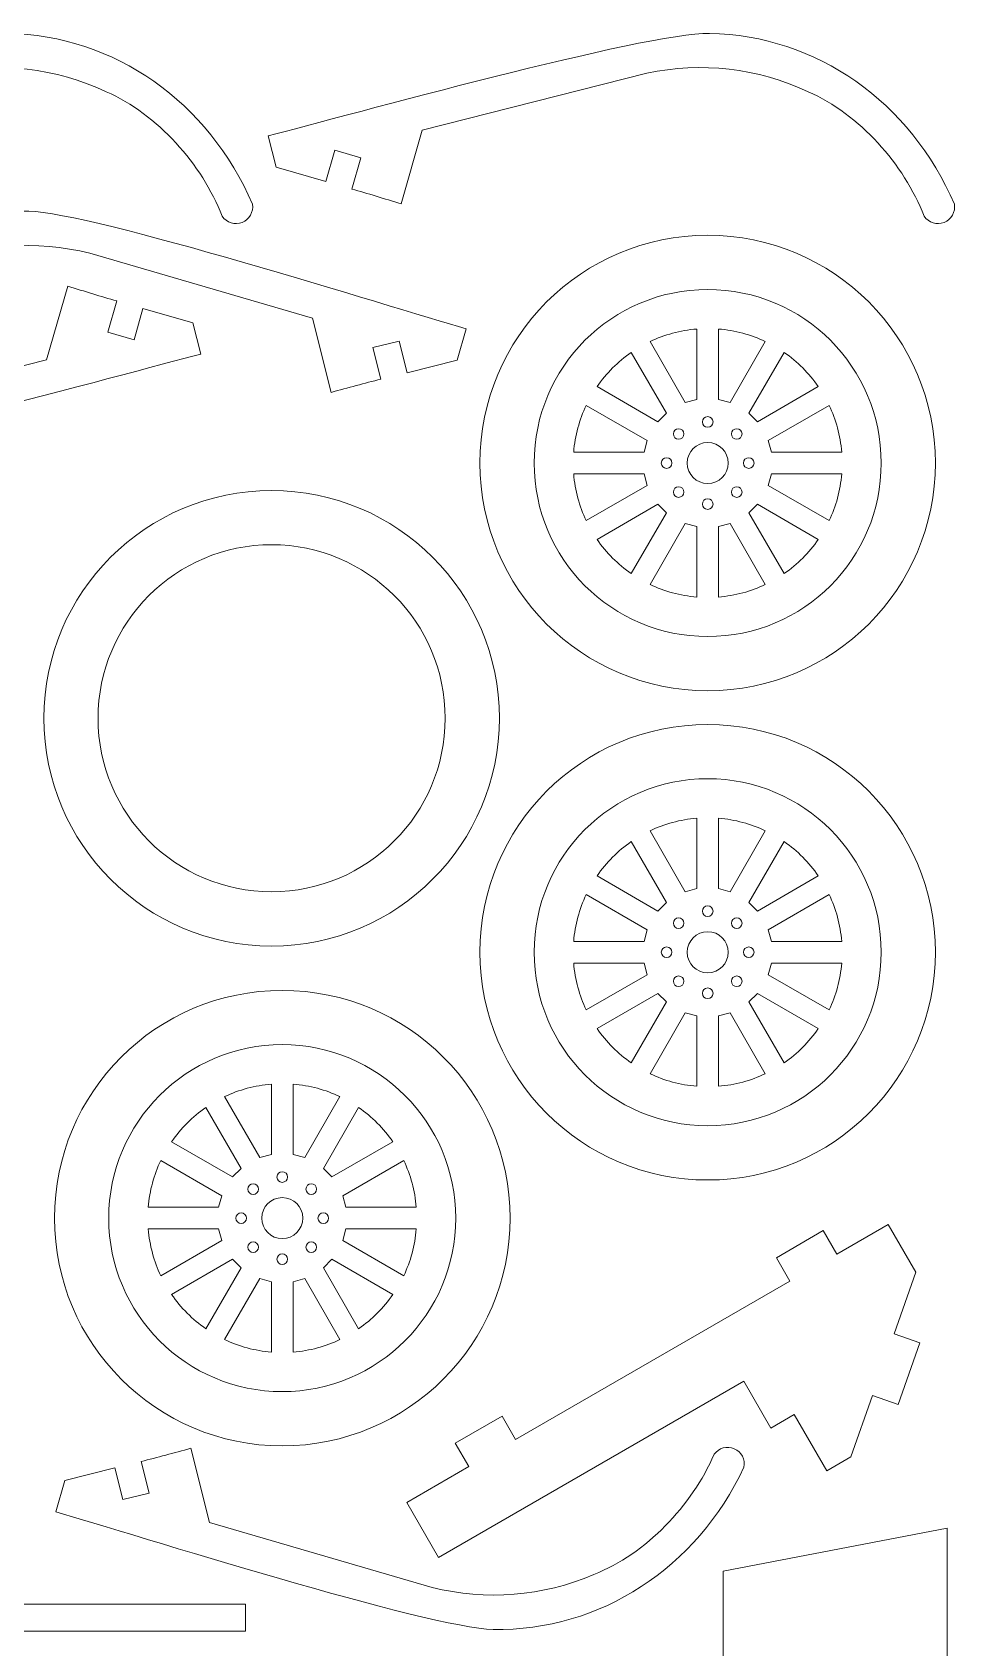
# Model space of a CAD drawing. Header units: centimetres. Extents: x -58 to 45, y -38 to 28.
# Drawn here: x 8.04 to 16.73, y 12.78 to 27.97 of the extents above; entities that cross this region are included whole.
import ezdxf

# ---------------------------------------------------------------- set-up
doc = ezdxf.new("R2010")
doc.units = ezdxf.units.CM
doc.header["$MEASUREMENT"] = 0

msp = doc.modelspace()

# ---------------------------------------------------------------- linework, layer by layer
at = {"color": 250, "lineweight": 9}
for points, knots in [([(7.22343, 27.58758), (7.22343, 27.58758), (5.10974, 27.05164), (5.10974, 27.05164), (5.10974, 27.05164), (5.10974, 27.05164), (4.91122, 26.3593), (4.91122, 26.3593), (4.91122, 26.3593), (4.7528, 26.40947), (4.59817, 26.45646), (4.44895, 26.49925), (4.44895, 26.49925), (4.44895, 26.49925), (4.53328, 26.79337), (4.53328, 26.79337), (4.53328, 26.79337), (4.53328, 26.79337), (4.28818, 26.86366), (4.28818, 26.86366), (4.28818, 26.86366), (4.28818, 26.86366), (4.20384, 26.56953), (4.20384, 26.56953), (4.20384, 26.56953), (4.20384, 26.56953), (3.73666, 26.70349), (3.73666, 26.70349), (3.73666, 26.70349), (3.73666, 26.70349), (3.66146, 27.00009), (3.66146, 27.00009), (3.66146, 27.00009), (4.38746, 27.18417), (7.21563, 27.97288), (7.81104, 27.96249), (7.81104, 27.96249), (8.82155, 27.94486), (9.70394, 27.31393), (10.11421, 26.35675), (10.11421, 26.35675), (10.12611, 26.28402), (10.08567, 26.21283), (10.0171, 26.18582), (10.0171, 26.18582), (9.94853, 26.15882), (9.8704, 26.18329), (9.82951, 26.24461), (9.82951, 26.24461), (9.63709, 26.73316), (9.22527, 27.20207), (8.739, 27.41346), (8.739, 27.41346), (8.2666, 27.63622), (7.73403, 27.69741), (7.22343, 27.58758)], [0, 0, 0, 0, 0.06666667, 0.06666667, 0.06666667, 0.06666667, 0.13333333, 0.13333333, 0.13333333, 0.13333333, 0.2, 0.2, 0.2, 0.2, 0.26666667, 0.26666667, 0.26666667, 0.26666667, 0.33333333, 0.33333333, 0.33333333, 0.33333333, 0.4, 0.4, 0.4, 0.4, 0.46666667, 0.46666667, 0.46666667, 0.46666667, 0.53333333, 0.53333333, 0.53333333, 0.53333333, 0.6, 0.6, 0.6, 0.6, 0.66666667, 0.66666667, 0.66666667, 0.66666667, 0.73333333, 0.73333333, 0.73333333, 0.73333333, 0.8, 0.8, 0.8, 0.8, 0.86666667, 0.86666667, 0.86666667, 0.86666667, 1, 1, 1, 1]), ([(13.82343, 27.58758), (13.82343, 27.58758), (11.70974, 27.05164), (11.70974, 27.05164), (11.70974, 27.05164), (11.70974, 27.05164), (11.51122, 26.3593), (11.51122, 26.3593), (11.51122, 26.3593), (11.3528, 26.40947), (11.19817, 26.45646), (11.04895, 26.49925), (11.04895, 26.49925), (11.04895, 26.49925), (11.13328, 26.79337), (11.13328, 26.79337), (11.13328, 26.79337), (11.13328, 26.79337), (10.88818, 26.86366), (10.88818, 26.86366), (10.88818, 26.86366), (10.88818, 26.86366), (10.80384, 26.56953), (10.80384, 26.56953), (10.80384, 26.56953), (10.80384, 26.56953), (10.33666, 26.70349), (10.33666, 26.70349), (10.33666, 26.70349), (10.33666, 26.70349), (10.26146, 27.00009), (10.26146, 27.00009), (10.26146, 27.00009), (10.98746, 27.18417), (13.81563, 27.97288), (14.41104, 27.96249), (14.41104, 27.96249), (15.42155, 27.94486), (16.30394, 27.31393), (16.71421, 26.35675), (16.71421, 26.35675), (16.72611, 26.28402), (16.68567, 26.21283), (16.6171, 26.18582), (16.6171, 26.18582), (16.54853, 26.15882), (16.4704, 26.18329), (16.42951, 26.24461), (16.42951, 26.24461), (16.23709, 26.73316), (15.82527, 27.20207), (15.339, 27.41346), (15.339, 27.41346), (14.8666, 27.63622), (14.33403, 27.69741), (13.82343, 27.58758)], [0, 0, 0, 0, 0.06666667, 0.06666667, 0.06666667, 0.06666667, 0.13333333, 0.13333333, 0.13333333, 0.13333333, 0.2, 0.2, 0.2, 0.2, 0.26666667, 0.26666667, 0.26666667, 0.26666667, 0.33333333, 0.33333333, 0.33333333, 0.33333333, 0.4, 0.4, 0.4, 0.4, 0.46666667, 0.46666667, 0.46666667, 0.46666667, 0.53333333, 0.53333333, 0.53333333, 0.53333333, 0.6, 0.6, 0.6, 0.6, 0.66666667, 0.66666667, 0.66666667, 0.66666667, 0.73333333, 0.73333333, 0.73333333, 0.73333333, 0.8, 0.8, 0.8, 0.8, 0.86666667, 0.86666667, 0.86666667, 0.86666667, 1, 1, 1, 1]), ([(8.58529, 25.89523), (8.58529, 25.89523), (10.67899, 25.28586), (10.67899, 25.28586), (10.67899, 25.28586), (10.67899, 25.28586), (10.85323, 24.58701), (10.85323, 24.58701), (10.85323, 24.58701), (11.0133, 24.63162), (11.16948, 24.67318), (11.32011, 24.71074), (11.32011, 24.71074), (11.32011, 24.71074), (11.24608, 25.00763), (11.24608, 25.00763), (11.24608, 25.00763), (11.24608, 25.00763), (11.49349, 25.06932), (11.49349, 25.06932), (11.49349, 25.06932), (11.49349, 25.06932), (11.56751, 24.77242), (11.56751, 24.77242), (11.56751, 24.77242), (11.56751, 24.77242), (12.03908, 24.89), (12.03908, 24.89), (12.03908, 24.89), (12.03908, 24.89), (12.12459, 25.18379), (12.12459, 25.18379), (12.12459, 25.18379), (11.40545, 25.3931), (8.60653, 26.28003), (8.01112, 26.29043), (8.01112, 26.29043), (7.00062, 26.30808), (6.09674, 25.70833), (5.65332, 24.76604), (5.65332, 24.76604), (5.63888, 24.69377), (5.67681, 24.62121), (5.7444, 24.59183), (5.7444, 24.59183), (5.81199, 24.56245), (5.89092, 24.58418), (5.93393, 24.64403), (5.93393, 24.64403), (6.14328, 25.12557), (6.57122, 25.57983), (7.06457, 25.77412), (7.06457, 25.77412), (7.54446, 25.98026), (8.07883, 26.02282), (8.58529, 25.89523)], [0, 0, 0, 0, 0.06666667, 0.06666667, 0.06666667, 0.06666667, 0.13333333, 0.13333333, 0.13333333, 0.13333333, 0.2, 0.2, 0.2, 0.2, 0.26666667, 0.26666667, 0.26666667, 0.26666667, 0.33333333, 0.33333333, 0.33333333, 0.33333333, 0.4, 0.4, 0.4, 0.4, 0.46666667, 0.46666667, 0.46666667, 0.46666667, 0.53333333, 0.53333333, 0.53333333, 0.53333333, 0.6, 0.6, 0.6, 0.6, 0.66666667, 0.66666667, 0.66666667, 0.66666667, 0.73333333, 0.73333333, 0.73333333, 0.73333333, 0.8, 0.8, 0.8, 0.8, 0.86666667, 0.86666667, 0.86666667, 0.86666667, 1, 1, 1, 1]), ([(12.25308, 23.92293), (12.25308, 25.10557), (13.2118, 26.06429), (14.39444, 26.06429), (14.39444, 26.06429), (15.57708, 26.06429), (16.5358, 25.10557), (16.5358, 23.92293), (16.5358, 23.92293), (16.5358, 22.74029), (15.57708, 21.78157), (14.39444, 21.78157), (14.39444, 21.78157), (13.2118, 21.78157), (12.25308, 22.74029), (12.25308, 23.92293)], [0, 0, 0, 0, 0.2, 0.2, 0.2, 0.2, 0.4, 0.4, 0.4, 0.4, 0.6, 0.6, 0.6, 0.6, 1, 1, 1, 1]), ([(6.06545, 24.35827), (6.06545, 24.35827), (8.17913, 24.89421), (8.17913, 24.89421), (8.17913, 24.89421), (8.17913, 24.89421), (8.37766, 25.58655), (8.37766, 25.58655), (8.37766, 25.58655), (8.53608, 25.53638), (8.69071, 25.48939), (8.83993, 25.4466), (8.83993, 25.4466), (8.83993, 25.4466), (8.75559, 25.15248), (8.75559, 25.15248), (8.75559, 25.15248), (8.75559, 25.15248), (9.0007, 25.08219), (9.0007, 25.08219), (9.0007, 25.08219), (9.0007, 25.08219), (9.08503, 25.37632), (9.08503, 25.37632), (9.08503, 25.37632), (9.08503, 25.37632), (9.55222, 25.24236), (9.55222, 25.24236), (9.55222, 25.24236), (9.55222, 25.24236), (9.62742, 24.94576), (9.62742, 24.94576), (9.62742, 24.94576), (8.90141, 24.76168), (6.07325, 23.97297), (5.47784, 23.98336), (5.47784, 23.98336), (4.46733, 24.00099), (3.58493, 24.63192), (3.17467, 25.5891), (3.17467, 25.5891), (3.16276, 25.66183), (3.2032, 25.73302), (3.27177, 25.76003), (3.27177, 25.76003), (3.34034, 25.78703), (3.41847, 25.76256), (3.45937, 25.70124), (3.45937, 25.70124), (3.65179, 25.21269), (4.06361, 24.74378), (4.54988, 24.53239), (4.54988, 24.53239), (5.02228, 24.30963), (5.55485, 24.24844), (6.06545, 24.35827)], [0, 0, 0, 0, 0.06666667, 0.06666667, 0.06666667, 0.06666667, 0.13333333, 0.13333333, 0.13333333, 0.13333333, 0.2, 0.2, 0.2, 0.2, 0.26666667, 0.26666667, 0.26666667, 0.26666667, 0.33333333, 0.33333333, 0.33333333, 0.33333333, 0.4, 0.4, 0.4, 0.4, 0.46666667, 0.46666667, 0.46666667, 0.46666667, 0.53333333, 0.53333333, 0.53333333, 0.53333333, 0.6, 0.6, 0.6, 0.6, 0.66666667, 0.66666667, 0.66666667, 0.66666667, 0.73333333, 0.73333333, 0.73333333, 0.73333333, 0.8, 0.8, 0.8, 0.8, 0.86666667, 0.86666667, 0.86666667, 0.86666667, 1, 1, 1, 1]), ([(14.29247, 25.18287), (14.13612, 25.17039), (13.98779, 25.12945), (13.85266, 25.06525), (13.85266, 25.06525), (13.85266, 25.06525), (14.18355, 24.49213), (14.18355, 24.49213), (14.18355, 24.49213), (14.18355, 24.49213), (14.29247, 24.52132), (14.29247, 24.52132), (14.29247, 24.52132), (14.29247, 24.52132), (14.29247, 25.18287), (14.29247, 25.18287)], [0, 0, 0, 0, 0.2, 0.2, 0.2, 0.2, 0.4, 0.4, 0.4, 0.4, 0.6, 0.6, 0.6, 0.6, 1, 1, 1, 1]), ([(14.93621, 25.06525), (14.80108, 25.12945), (14.65276, 25.17039), (14.49641, 25.18287), (14.49641, 25.18287), (14.49641, 25.18287), (14.49641, 24.52132), (14.49641, 24.52132), (14.49641, 24.52132), (14.49641, 24.52132), (14.60532, 24.49213), (14.60532, 24.49213), (14.60532, 24.49213), (14.60532, 24.49213), (14.93621, 25.06525), (14.93621, 25.06525)], [0, 0, 0, 0, 0.2, 0.2, 0.2, 0.2, 0.4, 0.4, 0.4, 0.4, 0.6, 0.6, 0.6, 0.6, 1, 1, 1, 1]), ([(13.67613, 24.96312), (13.55041, 24.87614), (13.44122, 24.76695), (13.35424, 24.64123), (13.35424, 24.64123), (13.35424, 24.64123), (13.9272, 24.31044), (13.9272, 24.31044), (13.9272, 24.31044), (13.9272, 24.31044), (14.00693, 24.39017), (14.00693, 24.39017), (14.00693, 24.39017), (14.00693, 24.39017), (13.67613, 24.96312), (13.67613, 24.96312)], [0, 0, 0, 0, 0.2, 0.2, 0.2, 0.2, 0.4, 0.4, 0.4, 0.4, 0.6, 0.6, 0.6, 0.6, 1, 1, 1, 1]), ([(15.11274, 24.96312), (15.11274, 24.96312), (14.78194, 24.39017), (14.78194, 24.39017), (14.78194, 24.39017), (14.78194, 24.39017), (14.86167, 24.31044), (14.86167, 24.31044), (14.86167, 24.31044), (14.86167, 24.31044), (15.43463, 24.64123), (15.43463, 24.64123), (15.43463, 24.64123), (15.34765, 24.76695), (15.23846, 24.87614), (15.11274, 24.96312)], [0, 0, 0, 0, 0.2, 0.2, 0.2, 0.2, 0.4, 0.4, 0.4, 0.4, 0.6, 0.6, 0.6, 0.6, 1, 1, 1, 1]), ([(13.82523, 24.13382), (13.82523, 24.13382), (13.25212, 24.46471), (13.25212, 24.46471), (13.25212, 24.46471), (13.18792, 24.32958), (13.14698, 24.18125), (13.1345, 24.0249), (13.1345, 24.0249), (13.1345, 24.0249), (13.79604, 24.0249), (13.79604, 24.0249), (13.79604, 24.0249), (13.79604, 24.0249), (13.82523, 24.13382), (13.82523, 24.13382)], [0, 0, 0, 0, 0.2, 0.2, 0.2, 0.2, 0.4, 0.4, 0.4, 0.4, 0.6, 0.6, 0.6, 0.6, 1, 1, 1, 1]), ([(15.53676, 24.46471), (15.53676, 24.46471), (14.96365, 24.13382), (14.96365, 24.13382), (14.96365, 24.13382), (14.96365, 24.13382), (14.99283, 24.0249), (14.99283, 24.0249), (14.99283, 24.0249), (14.99283, 24.0249), (15.65438, 24.0249), (15.65438, 24.0249), (15.65438, 24.0249), (15.6419, 24.18125), (15.60096, 24.32958), (15.53676, 24.46471)], [0, 0, 0, 0, 0.2, 0.2, 0.2, 0.2, 0.4, 0.4, 0.4, 0.4, 0.6, 0.6, 0.6, 0.6, 1, 1, 1, 1]), ([(14.20144, 23.92293), (14.20144, 24.02951), (14.28786, 24.11593), (14.39444, 24.11593), (14.39444, 24.11593), (14.50102, 24.11593), (14.58744, 24.02951), (14.58744, 23.92293), (14.58744, 23.92293), (14.58744, 23.81635), (14.50102, 23.72993), (14.39444, 23.72993), (14.39444, 23.72993), (14.28786, 23.72993), (14.20144, 23.81635), (14.20144, 23.92293)], [0, 0, 0, 0, 0.2, 0.2, 0.2, 0.2, 0.4, 0.4, 0.4, 0.4, 0.6, 0.6, 0.6, 0.6, 1, 1, 1, 1]), ([(13.79604, 23.82096), (13.79604, 23.82096), (13.1345, 23.82096), (13.1345, 23.82096), (13.1345, 23.82096), (13.14698, 23.66461), (13.18792, 23.51628), (13.25212, 23.38115), (13.25212, 23.38115), (13.25212, 23.38115), (13.82523, 23.71204), (13.82523, 23.71204), (13.82523, 23.71204), (13.82523, 23.71204), (13.79604, 23.82096), (13.79604, 23.82096)], [0, 0, 0, 0, 0.2, 0.2, 0.2, 0.2, 0.4, 0.4, 0.4, 0.4, 0.6, 0.6, 0.6, 0.6, 1, 1, 1, 1]), ([(15.65438, 23.82096), (15.65438, 23.82096), (14.99283, 23.82096), (14.99283, 23.82096), (14.99283, 23.82096), (14.99283, 23.82096), (14.96365, 23.71204), (14.96365, 23.71204), (14.96365, 23.71204), (14.96365, 23.71204), (15.53676, 23.38115), (15.53676, 23.38115), (15.53676, 23.38115), (15.60096, 23.51628), (15.6419, 23.66461), (15.65438, 23.82096)], [0, 0, 0, 0, 0.2, 0.2, 0.2, 0.2, 0.4, 0.4, 0.4, 0.4, 0.6, 0.6, 0.6, 0.6, 1, 1, 1, 1]), ([(8.15308, 21.52293), (8.15308, 22.70557), (9.1118, 23.66429), (10.29444, 23.66429), (10.29444, 23.66429), (11.47708, 23.66429), (12.4358, 22.70557), (12.4358, 21.52293), (12.4358, 21.52293), (12.4358, 20.34029), (11.47708, 19.38157), (10.29444, 19.38157), (10.29444, 19.38157), (9.1118, 19.38157), (8.15308, 20.34029), (8.15308, 21.52293)], [0, 0, 0, 0, 0.2, 0.2, 0.2, 0.2, 0.4, 0.4, 0.4, 0.4, 0.6, 0.6, 0.6, 0.6, 1, 1, 1, 1]), ([(13.9272, 23.53543), (13.9272, 23.53543), (13.35424, 23.20463), (13.35424, 23.20463), (13.35424, 23.20463), (13.44123, 23.07891), (13.55041, 22.96972), (13.67613, 22.88274), (13.67613, 22.88274), (13.67613, 22.88274), (14.00693, 23.45569), (14.00693, 23.45569), (14.00693, 23.45569), (14.00693, 23.45569), (13.9272, 23.53543), (13.9272, 23.53543)], [0, 0, 0, 0, 0.2, 0.2, 0.2, 0.2, 0.4, 0.4, 0.4, 0.4, 0.6, 0.6, 0.6, 0.6, 1, 1, 1, 1]), ([(15.43463, 23.20463), (15.43463, 23.20463), (14.86167, 23.53543), (14.86167, 23.53543), (14.86167, 23.53543), (14.86167, 23.53543), (14.78194, 23.45569), (14.78194, 23.45569), (14.78194, 23.45569), (14.78194, 23.45569), (15.11274, 22.88274), (15.11274, 22.88274), (15.11274, 22.88274), (15.23846, 22.96972), (15.34765, 23.07891), (15.43463, 23.20463)], [0, 0, 0, 0, 0.2, 0.2, 0.2, 0.2, 0.4, 0.4, 0.4, 0.4, 0.6, 0.6, 0.6, 0.6, 1, 1, 1, 1]), ([(14.18355, 23.35372), (14.18355, 23.35372), (13.85266, 22.78061), (13.85266, 22.78061), (13.85266, 22.78061), (13.98779, 22.71641), (14.13612, 22.67547), (14.29247, 22.66299), (14.29247, 22.66299), (14.29247, 22.66299), (14.29247, 23.32454), (14.29247, 23.32454), (14.29247, 23.32454), (14.29247, 23.32454), (14.18355, 23.35372), (14.18355, 23.35372)], [0, 0, 0, 0, 0.2, 0.2, 0.2, 0.2, 0.4, 0.4, 0.4, 0.4, 0.6, 0.6, 0.6, 0.6, 1, 1, 1, 1]), ([(14.60532, 23.35372), (14.60532, 23.35372), (14.49641, 23.32454), (14.49641, 23.32454), (14.49641, 23.32454), (14.49641, 23.32454), (14.49641, 22.66299), (14.49641, 22.66299), (14.49641, 22.66299), (14.65276, 22.67547), (14.80109, 22.71641), (14.93622, 22.78061), (14.93622, 22.78061), (14.93622, 22.78061), (14.60532, 23.35372), (14.60532, 23.35372)], [0, 0, 0, 0, 0.2, 0.2, 0.2, 0.2, 0.4, 0.4, 0.4, 0.4, 0.6, 0.6, 0.6, 0.6, 1, 1, 1, 1]), ([(8.66292, 21.52293), (8.66292, 22.42399), (9.39338, 23.15445), (10.29444, 23.15445), (10.29444, 23.15445), (11.1955, 23.15445), (11.92596, 22.42399), (11.92596, 21.52293), (11.92596, 21.52293), (11.92596, 20.62187), (11.1955, 19.89141), (10.29444, 19.89141), (10.29444, 19.89141), (9.39338, 19.89141), (8.66292, 20.62187), (8.66292, 21.52293)], [0, 0, 0, 0, 0.2, 0.2, 0.2, 0.2, 0.4, 0.4, 0.4, 0.4, 0.6, 0.6, 0.6, 0.6, 1, 1, 1, 1]), ([(12.25308, 19.32293), (12.25308, 20.50557), (13.2118, 21.46429), (14.39444, 21.46429), (14.39444, 21.46429), (15.57708, 21.46429), (16.5358, 20.50557), (16.5358, 19.32293), (16.5358, 19.32293), (16.5358, 18.14029), (15.57708, 17.18157), (14.39444, 17.18157), (14.39444, 17.18157), (13.2118, 17.18157), (12.25308, 18.14029), (12.25308, 19.32293)], [0, 0, 0, 0, 0.2, 0.2, 0.2, 0.2, 0.4, 0.4, 0.4, 0.4, 0.6, 0.6, 0.6, 0.6, 1, 1, 1, 1]), ([(14.29247, 20.58287), (14.13612, 20.57039), (13.98779, 20.52945), (13.85266, 20.46525), (13.85266, 20.46525), (13.85266, 20.46525), (14.18355, 19.89213), (14.18355, 19.89213), (14.18355, 19.89213), (14.18355, 19.89213), (14.29247, 19.92132), (14.29247, 19.92132), (14.29247, 19.92132), (14.29247, 19.92132), (14.29247, 20.58287), (14.29247, 20.58287)], [0, 0, 0, 0, 0.2, 0.2, 0.2, 0.2, 0.4, 0.4, 0.4, 0.4, 0.6, 0.6, 0.6, 0.6, 1, 1, 1, 1]), ([(14.93621, 20.46525), (14.80108, 20.52945), (14.65276, 20.57039), (14.49641, 20.58287), (14.49641, 20.58287), (14.49641, 20.58287), (14.49641, 19.92132), (14.49641, 19.92132), (14.49641, 19.92132), (14.49641, 19.92132), (14.60532, 19.89213), (14.60532, 19.89213), (14.60532, 19.89213), (14.60532, 19.89213), (14.93621, 20.46525), (14.93621, 20.46525)], [0, 0, 0, 0, 0.2, 0.2, 0.2, 0.2, 0.4, 0.4, 0.4, 0.4, 0.6, 0.6, 0.6, 0.6, 1, 1, 1, 1]), ([(13.67613, 20.36312), (13.55041, 20.27614), (13.44122, 20.16695), (13.35424, 20.04123), (13.35424, 20.04123), (13.35424, 20.04123), (13.9272, 19.71044), (13.9272, 19.71044), (13.9272, 19.71044), (13.9272, 19.71044), (14.00693, 19.79017), (14.00693, 19.79017), (14.00693, 19.79017), (14.00693, 19.79017), (13.67613, 20.36312), (13.67613, 20.36312)], [0, 0, 0, 0, 0.2, 0.2, 0.2, 0.2, 0.4, 0.4, 0.4, 0.4, 0.6, 0.6, 0.6, 0.6, 1, 1, 1, 1]), ([(15.11274, 20.36312), (15.11274, 20.36312), (14.78194, 19.79017), (14.78194, 19.79017), (14.78194, 19.79017), (14.78194, 19.79017), (14.86167, 19.71044), (14.86167, 19.71044), (14.86167, 19.71044), (14.86167, 19.71044), (15.43463, 20.04123), (15.43463, 20.04123), (15.43463, 20.04123), (15.34765, 20.16695), (15.23846, 20.27614), (15.11274, 20.36312)], [0, 0, 0, 0, 0.2, 0.2, 0.2, 0.2, 0.4, 0.4, 0.4, 0.4, 0.6, 0.6, 0.6, 0.6, 1, 1, 1, 1]), ([(13.82523, 19.53382), (13.82523, 19.53382), (13.25212, 19.86471), (13.25212, 19.86471), (13.25212, 19.86471), (13.18792, 19.72958), (13.14698, 19.58125), (13.1345, 19.4249), (13.1345, 19.4249), (13.1345, 19.4249), (13.79604, 19.4249), (13.79604, 19.4249), (13.79604, 19.4249), (13.79604, 19.4249), (13.82523, 19.53382), (13.82523, 19.53382)], [0, 0, 0, 0, 0.2, 0.2, 0.2, 0.2, 0.4, 0.4, 0.4, 0.4, 0.6, 0.6, 0.6, 0.6, 1, 1, 1, 1]), ([(15.53676, 19.86471), (15.53676, 19.86471), (14.96365, 19.53382), (14.96365, 19.53382), (14.96365, 19.53382), (14.96365, 19.53382), (14.99283, 19.4249), (14.99283, 19.4249), (14.99283, 19.4249), (14.99283, 19.4249), (15.65438, 19.4249), (15.65438, 19.4249), (15.65438, 19.4249), (15.6419, 19.58125), (15.60096, 19.72958), (15.53676, 19.86471)], [0, 0, 0, 0, 0.2, 0.2, 0.2, 0.2, 0.4, 0.4, 0.4, 0.4, 0.6, 0.6, 0.6, 0.6, 1, 1, 1, 1]), ([(14.20144, 19.32293), (14.20144, 19.42951), (14.28786, 19.51593), (14.39444, 19.51593), (14.39444, 19.51593), (14.50102, 19.51593), (14.58744, 19.42951), (14.58744, 19.32293), (14.58744, 19.32293), (14.58744, 19.21635), (14.50102, 19.12993), (14.39444, 19.12993), (14.39444, 19.12993), (14.28786, 19.12993), (14.20144, 19.21635), (14.20144, 19.32293)], [0, 0, 0, 0, 0.2, 0.2, 0.2, 0.2, 0.4, 0.4, 0.4, 0.4, 0.6, 0.6, 0.6, 0.6, 1, 1, 1, 1]), ([(13.79604, 19.22096), (13.79604, 19.22096), (13.1345, 19.22096), (13.1345, 19.22096), (13.1345, 19.22096), (13.14698, 19.06461), (13.18792, 18.91628), (13.25212, 18.78115), (13.25212, 18.78115), (13.25212, 18.78115), (13.82523, 19.11204), (13.82523, 19.11204), (13.82523, 19.11204), (13.82523, 19.11204), (13.79604, 19.22096), (13.79604, 19.22096)], [0, 0, 0, 0, 0.2, 0.2, 0.2, 0.2, 0.4, 0.4, 0.4, 0.4, 0.6, 0.6, 0.6, 0.6, 1, 1, 1, 1]), ([(15.65438, 19.22096), (15.65438, 19.22096), (14.99283, 19.22096), (14.99283, 19.22096), (14.99283, 19.22096), (14.99283, 19.22096), (14.96365, 19.11204), (14.96365, 19.11204), (14.96365, 19.11204), (14.96365, 19.11204), (15.53676, 18.78115), (15.53676, 18.78115), (15.53676, 18.78115), (15.60096, 18.91628), (15.6419, 19.06461), (15.65438, 19.22096)], [0, 0, 0, 0, 0.2, 0.2, 0.2, 0.2, 0.4, 0.4, 0.4, 0.4, 0.6, 0.6, 0.6, 0.6, 1, 1, 1, 1]), ([(8.25308, 16.82293), (8.25308, 18.00557), (9.2118, 18.96429), (10.39444, 18.96429), (10.39444, 18.96429), (11.57708, 18.96429), (12.5358, 18.00557), (12.5358, 16.82293), (12.5358, 16.82293), (12.5358, 15.64029), (11.57708, 14.68157), (10.39444, 14.68157), (10.39444, 14.68157), (9.2118, 14.68157), (8.25308, 15.64029), (8.25308, 16.82293)], [0, 0, 0, 0, 0.2, 0.2, 0.2, 0.2, 0.4, 0.4, 0.4, 0.4, 0.6, 0.6, 0.6, 0.6, 1, 1, 1, 1]), ([(13.9272, 18.93543), (13.9272, 18.93543), (13.35424, 18.60463), (13.35424, 18.60463), (13.35424, 18.60463), (13.44123, 18.47891), (13.55041, 18.36972), (13.67613, 18.28274), (13.67613, 18.28274), (13.67613, 18.28274), (14.00693, 18.85569), (14.00693, 18.85569), (14.00693, 18.85569), (14.00693, 18.85569), (13.9272, 18.93543), (13.9272, 18.93543)], [0, 0, 0, 0, 0.2, 0.2, 0.2, 0.2, 0.4, 0.4, 0.4, 0.4, 0.6, 0.6, 0.6, 0.6, 1, 1, 1, 1]), ([(15.43463, 18.60463), (15.43463, 18.60463), (14.86167, 18.93543), (14.86167, 18.93543), (14.86167, 18.93543), (14.86167, 18.93543), (14.78194, 18.85569), (14.78194, 18.85569), (14.78194, 18.85569), (14.78194, 18.85569), (15.11274, 18.28274), (15.11274, 18.28274), (15.11274, 18.28274), (15.23846, 18.36972), (15.34765, 18.47891), (15.43463, 18.60463)], [0, 0, 0, 0, 0.2, 0.2, 0.2, 0.2, 0.4, 0.4, 0.4, 0.4, 0.6, 0.6, 0.6, 0.6, 1, 1, 1, 1]), ([(14.18355, 18.75372), (14.18355, 18.75372), (13.85266, 18.18061), (13.85266, 18.18061), (13.85266, 18.18061), (13.98779, 18.11641), (14.13612, 18.07547), (14.29247, 18.06299), (14.29247, 18.06299), (14.29247, 18.06299), (14.29247, 18.72454), (14.29247, 18.72454), (14.29247, 18.72454), (14.29247, 18.72454), (14.18355, 18.75372), (14.18355, 18.75372)], [0, 0, 0, 0, 0.2, 0.2, 0.2, 0.2, 0.4, 0.4, 0.4, 0.4, 0.6, 0.6, 0.6, 0.6, 1, 1, 1, 1]), ([(14.60532, 18.75372), (14.60532, 18.75372), (14.49641, 18.72454), (14.49641, 18.72454), (14.49641, 18.72454), (14.49641, 18.72454), (14.49641, 18.06299), (14.49641, 18.06299), (14.49641, 18.06299), (14.65276, 18.07547), (14.80109, 18.11641), (14.93622, 18.18061), (14.93622, 18.18061), (14.93622, 18.18061), (14.60532, 18.75372), (14.60532, 18.75372)], [0, 0, 0, 0, 0.2, 0.2, 0.2, 0.2, 0.4, 0.4, 0.4, 0.4, 0.6, 0.6, 0.6, 0.6, 1, 1, 1, 1]), ([(10.29247, 18.08287), (10.13612, 18.07039), (9.98779, 18.02945), (9.85266, 17.96525), (9.85266, 17.96525), (9.85266, 17.96525), (10.18355, 17.39213), (10.18355, 17.39213), (10.18355, 17.39213), (10.18355, 17.39213), (10.29247, 17.42132), (10.29247, 17.42132), (10.29247, 17.42132), (10.29247, 17.42132), (10.29247, 18.08287), (10.29247, 18.08287)], [0, 0, 0, 0, 0.2, 0.2, 0.2, 0.2, 0.4, 0.4, 0.4, 0.4, 0.6, 0.6, 0.6, 0.6, 1, 1, 1, 1]), ([(10.93621, 17.96525), (10.80108, 18.02945), (10.65276, 18.07039), (10.49641, 18.08287), (10.49641, 18.08287), (10.49641, 18.08287), (10.49641, 17.42132), (10.49641, 17.42132), (10.49641, 17.42132), (10.49641, 17.42132), (10.60532, 17.39213), (10.60532, 17.39213), (10.60532, 17.39213), (10.60532, 17.39213), (10.93621, 17.96525), (10.93621, 17.96525)], [0, 0, 0, 0, 0.2, 0.2, 0.2, 0.2, 0.4, 0.4, 0.4, 0.4, 0.6, 0.6, 0.6, 0.6, 1, 1, 1, 1]), ([(9.67613, 17.86312), (9.55041, 17.77614), (9.44122, 17.66695), (9.35424, 17.54123), (9.35424, 17.54123), (9.35424, 17.54123), (9.9272, 17.21044), (9.9272, 17.21044), (9.9272, 17.21044), (9.9272, 17.21044), (10.00693, 17.29017), (10.00693, 17.29017), (10.00693, 17.29017), (10.00693, 17.29017), (9.67613, 17.86312), (9.67613, 17.86312)], [0, 0, 0, 0, 0.2, 0.2, 0.2, 0.2, 0.4, 0.4, 0.4, 0.4, 0.6, 0.6, 0.6, 0.6, 1, 1, 1, 1]), ([(11.11274, 17.86312), (11.11274, 17.86312), (10.78194, 17.29017), (10.78194, 17.29017), (10.78194, 17.29017), (10.78194, 17.29017), (10.86167, 17.21044), (10.86167, 17.21044), (10.86167, 17.21044), (10.86167, 17.21044), (11.43463, 17.54123), (11.43463, 17.54123), (11.43463, 17.54123), (11.34765, 17.66695), (11.23846, 17.77614), (11.11274, 17.86312)], [0, 0, 0, 0, 0.2, 0.2, 0.2, 0.2, 0.4, 0.4, 0.4, 0.4, 0.6, 0.6, 0.6, 0.6, 1, 1, 1, 1]), ([(9.82523, 17.03382), (9.82523, 17.03382), (9.25212, 17.36471), (9.25212, 17.36471), (9.25212, 17.36471), (9.18792, 17.22958), (9.14698, 17.08125), (9.1345, 16.9249), (9.1345, 16.9249), (9.1345, 16.9249), (9.79604, 16.9249), (9.79604, 16.9249), (9.79604, 16.9249), (9.79604, 16.9249), (9.82523, 17.03382), (9.82523, 17.03382)], [0, 0, 0, 0, 0.2, 0.2, 0.2, 0.2, 0.4, 0.4, 0.4, 0.4, 0.6, 0.6, 0.6, 0.6, 1, 1, 1, 1]), ([(11.53676, 17.36471), (11.53676, 17.36471), (10.96365, 17.03382), (10.96365, 17.03382), (10.96365, 17.03382), (10.96365, 17.03382), (10.99283, 16.9249), (10.99283, 16.9249), (10.99283, 16.9249), (10.99283, 16.9249), (11.65438, 16.9249), (11.65438, 16.9249), (11.65438, 16.9249), (11.6419, 17.08125), (11.60096, 17.22958), (11.53676, 17.36471)], [0, 0, 0, 0, 0.2, 0.2, 0.2, 0.2, 0.4, 0.4, 0.4, 0.4, 0.6, 0.6, 0.6, 0.6, 1, 1, 1, 1]), ([(10.20144, 16.82293), (10.20144, 16.92951), (10.28786, 17.01593), (10.39444, 17.01593), (10.39444, 17.01593), (10.50102, 17.01593), (10.58744, 16.92951), (10.58744, 16.82293), (10.58744, 16.82293), (10.58744, 16.71635), (10.50102, 16.62993), (10.39444, 16.62993), (10.39444, 16.62993), (10.28786, 16.62993), (10.20144, 16.71635), (10.20144, 16.82293)], [0, 0, 0, 0, 0.2, 0.2, 0.2, 0.2, 0.4, 0.4, 0.4, 0.4, 0.6, 0.6, 0.6, 0.6, 1, 1, 1, 1]), ([(9.79604, 16.72096), (9.79604, 16.72096), (9.1345, 16.72096), (9.1345, 16.72096), (9.1345, 16.72096), (9.14698, 16.56461), (9.18792, 16.41628), (9.25212, 16.28115), (9.25212, 16.28115), (9.25212, 16.28115), (9.82523, 16.61204), (9.82523, 16.61204), (9.82523, 16.61204), (9.82523, 16.61204), (9.79604, 16.72096), (9.79604, 16.72096)], [0, 0, 0, 0, 0.2, 0.2, 0.2, 0.2, 0.4, 0.4, 0.4, 0.4, 0.6, 0.6, 0.6, 0.6, 1, 1, 1, 1]), ([(11.65438, 16.72096), (11.65438, 16.72096), (10.99283, 16.72096), (10.99283, 16.72096), (10.99283, 16.72096), (10.99283, 16.72096), (10.96365, 16.61204), (10.96365, 16.61204), (10.96365, 16.61204), (10.96365, 16.61204), (11.53676, 16.28115), (11.53676, 16.28115), (11.53676, 16.28115), (11.60096, 16.41628), (11.6419, 16.56461), (11.65438, 16.72096)], [0, 0, 0, 0, 0.2, 0.2, 0.2, 0.2, 0.4, 0.4, 0.4, 0.4, 0.6, 0.6, 0.6, 0.6, 1, 1, 1, 1]), ([(9.9272, 16.43543), (9.9272, 16.43543), (9.35424, 16.10463), (9.35424, 16.10463), (9.35424, 16.10463), (9.44123, 15.97891), (9.55041, 15.86972), (9.67613, 15.78274), (9.67613, 15.78274), (9.67613, 15.78274), (10.00693, 16.35569), (10.00693, 16.35569), (10.00693, 16.35569), (10.00693, 16.35569), (9.9272, 16.43543), (9.9272, 16.43543)], [0, 0, 0, 0, 0.2, 0.2, 0.2, 0.2, 0.4, 0.4, 0.4, 0.4, 0.6, 0.6, 0.6, 0.6, 1, 1, 1, 1]), ([(11.43463, 16.10463), (11.43463, 16.10463), (10.86167, 16.43543), (10.86167, 16.43543), (10.86167, 16.43543), (10.86167, 16.43543), (10.78194, 16.35569), (10.78194, 16.35569), (10.78194, 16.35569), (10.78194, 16.35569), (11.11274, 15.78274), (11.11274, 15.78274), (11.11274, 15.78274), (11.23846, 15.86972), (11.34765, 15.97891), (11.43463, 16.10463)], [0, 0, 0, 0, 0.2, 0.2, 0.2, 0.2, 0.4, 0.4, 0.4, 0.4, 0.6, 0.6, 0.6, 0.6, 1, 1, 1, 1]), ([(10.18355, 16.25372), (10.18355, 16.25372), (9.85266, 15.68061), (9.85266, 15.68061), (9.85266, 15.68061), (9.98779, 15.61641), (10.13612, 15.57547), (10.29247, 15.56299), (10.29247, 15.56299), (10.29247, 15.56299), (10.29247, 16.22454), (10.29247, 16.22454), (10.29247, 16.22454), (10.29247, 16.22454), (10.18355, 16.25372), (10.18355, 16.25372)], [0, 0, 0, 0, 0.2, 0.2, 0.2, 0.2, 0.4, 0.4, 0.4, 0.4, 0.6, 0.6, 0.6, 0.6, 1, 1, 1, 1]), ([(10.60532, 16.25372), (10.60532, 16.25372), (10.49641, 16.22454), (10.49641, 16.22454), (10.49641, 16.22454), (10.49641, 16.22454), (10.49641, 15.56299), (10.49641, 15.56299), (10.49641, 15.56299), (10.65276, 15.57547), (10.80109, 15.61641), (10.93622, 15.68061), (10.93622, 15.68061), (10.93622, 15.68061), (10.60532, 16.25372), (10.60532, 16.25372)], [0, 0, 0, 0, 0.2, 0.2, 0.2, 0.2, 0.4, 0.4, 0.4, 0.4, 0.6, 0.6, 0.6, 0.6, 1, 1, 1, 1]), ([(11.80358, 13.35064), (11.80358, 13.35064), (9.70989, 13.96001), (9.70989, 13.96001), (9.70989, 13.96001), (9.70989, 13.96001), (9.53565, 14.65886), (9.53565, 14.65886), (9.53565, 14.65886), (9.37557, 14.61425), (9.2194, 14.57269), (9.06877, 14.53513), (9.06877, 14.53513), (9.06877, 14.53513), (9.1428, 14.23824), (9.1428, 14.23824), (9.1428, 14.23824), (9.1428, 14.23824), (8.89539, 14.17655), (8.89539, 14.17655), (8.89539, 14.17655), (8.89539, 14.17655), (8.82137, 14.47345), (8.82137, 14.47345), (8.82137, 14.47345), (8.82137, 14.47345), (8.34979, 14.35587), (8.34979, 14.35587), (8.34979, 14.35587), (8.34979, 14.35587), (8.26429, 14.06208), (8.26429, 14.06208), (8.26429, 14.06208), (8.98342, 13.85277), (11.78234, 12.96584), (12.37775, 12.95544), (12.37775, 12.95544), (13.38826, 12.93779), (14.29214, 13.53754), (14.73556, 14.47983), (14.73556, 14.47983), (14.74999, 14.5521), (14.71206, 14.62466), (14.64448, 14.65404), (14.64448, 14.65404), (14.57689, 14.68342), (14.49796, 14.66169), (14.45495, 14.60184), (14.45495, 14.60184), (14.24559, 14.12029), (13.81766, 13.66604), (13.3243, 13.47175), (13.3243, 13.47175), (12.84442, 13.26561), (12.31004, 13.22305), (11.80358, 13.35064)], [0, 0, 0, 0, 0.06666667, 0.06666667, 0.06666667, 0.06666667, 0.13333333, 0.13333333, 0.13333333, 0.13333333, 0.2, 0.2, 0.2, 0.2, 0.26666667, 0.26666667, 0.26666667, 0.26666667, 0.33333333, 0.33333333, 0.33333333, 0.33333333, 0.4, 0.4, 0.4, 0.4, 0.46666667, 0.46666667, 0.46666667, 0.46666667, 0.53333333, 0.53333333, 0.53333333, 0.53333333, 0.6, 0.6, 0.6, 0.6, 0.66666667, 0.66666667, 0.66666667, 0.66666667, 0.73333333, 0.73333333, 0.73333333, 0.73333333, 0.8, 0.8, 0.8, 0.8, 0.86666667, 0.86666667, 0.86666667, 0.86666667, 1, 1, 1, 1])]:
    msp.add_open_spline(points, degree=3, knots=knots, dxfattribs=at)
at = {"color": 140, "lineweight": 9}
for points in [[(12.76292, 23.92293), (12.76292, 24.82399), (13.49338, 25.55445), (14.39444, 25.55445), (14.39444, 25.55445), (15.2955, 25.55445), (16.02596, 24.82399), (16.02596, 23.92293), (16.02596, 23.92293), (16.02596, 23.02187), (15.2955, 22.29141), (14.39444, 22.29141), (14.39444, 22.29141), (13.49338, 22.29141), (12.76292, 23.02187), (12.76292, 23.92293)], [(14.39444, 24.35893), (14.42205, 24.35893), (14.44444, 24.33654), (14.44444, 24.30893), (14.44444, 24.30893), (14.44445, 24.28132), (14.42205, 24.25893), (14.39444, 24.25893), (14.39444, 24.25893), (14.36683, 24.25893), (14.34443, 24.28132), (14.34444, 24.30893), (14.34444, 24.30893), (14.34444, 24.33654), (14.36683, 24.35893), (14.39444, 24.35893)], [(14.08614, 24.23123), (14.10566, 24.25075), (14.13733, 24.25075), (14.15685, 24.23123), (14.15685, 24.23123), (14.17638, 24.21171), (14.17638, 24.18004), (14.15685, 24.16052), (14.15685, 24.16052), (14.13733, 24.14099), (14.10566, 24.14099), (14.08614, 24.16052), (14.08614, 24.16052), (14.06662, 24.18004), (14.06662, 24.21171), (14.08614, 24.23123)], [(14.70274, 24.23123), (14.72226, 24.21171), (14.72226, 24.18004), (14.70274, 24.16052), (14.70274, 24.16052), (14.68322, 24.14099), (14.65155, 24.14099), (14.63203, 24.16052), (14.63203, 24.16052), (14.6125, 24.18004), (14.6125, 24.21171), (14.63203, 24.23123), (14.63203, 24.23123), (14.65155, 24.25075), (14.68322, 24.25075), (14.70274, 24.23123)], [(13.95844, 23.92293), (13.95844, 23.95054), (13.98083, 23.97293), (14.00844, 23.97293), (14.00844, 23.97293), (14.03605, 23.97293), (14.05844, 23.95054), (14.05844, 23.92293), (14.05844, 23.92293), (14.05844, 23.89532), (14.03605, 23.87293), (14.00844, 23.87293), (14.00844, 23.87293), (13.98083, 23.87293), (13.95844, 23.89532), (13.95844, 23.92293)], [(14.83044, 23.92293), (14.83044, 23.89532), (14.80805, 23.87293), (14.78044, 23.87293), (14.78044, 23.87293), (14.75283, 23.87292), (14.73044, 23.89532), (14.73044, 23.92293), (14.73044, 23.92293), (14.73044, 23.95054), (14.75283, 23.97294), (14.78044, 23.97293), (14.78044, 23.97293), (14.80805, 23.97293), (14.83044, 23.95054), (14.83044, 23.92293)], [(14.08614, 23.61463), (14.06662, 23.63415), (14.06662, 23.66582), (14.08614, 23.68534), (14.08614, 23.68534), (14.10566, 23.70487), (14.13733, 23.70487), (14.15685, 23.68534), (14.15685, 23.68534), (14.17638, 23.66582), (14.17638, 23.63415), (14.15685, 23.61463), (14.15685, 23.61463), (14.13733, 23.59511), (14.10566, 23.59511), (14.08614, 23.61463)], [(14.70274, 23.61463), (14.68322, 23.59511), (14.65155, 23.59511), (14.63203, 23.61463), (14.63203, 23.61463), (14.6125, 23.63415), (14.6125, 23.66582), (14.63203, 23.68534), (14.63203, 23.68534), (14.65155, 23.70487), (14.68322, 23.70487), (14.70274, 23.68534), (14.70274, 23.68534), (14.72226, 23.66582), (14.72226, 23.63415), (14.70274, 23.61463)], [(14.39444, 23.48693), (14.36683, 23.48693), (14.34444, 23.50932), (14.34444, 23.53693), (14.34444, 23.53693), (14.34443, 23.56454), (14.36683, 23.58693), (14.39444, 23.58693), (14.39444, 23.58693), (14.42205, 23.58693), (14.44445, 23.56454), (14.44444, 23.53693), (14.44444, 23.53693), (14.44444, 23.50932), (14.42205, 23.48693), (14.39444, 23.48693)], [(12.76292, 19.32293), (12.76292, 20.22399), (13.49338, 20.95445), (14.39444, 20.95445), (14.39444, 20.95445), (15.2955, 20.95445), (16.02596, 20.22399), (16.02596, 19.32293), (16.02596, 19.32293), (16.02596, 18.42187), (15.2955, 17.69141), (14.39444, 17.69141), (14.39444, 17.69141), (13.49338, 17.69141), (12.76292, 18.42187), (12.76292, 19.32293)], [(14.39444, 19.75893), (14.42205, 19.75893), (14.44444, 19.73654), (14.44444, 19.70893), (14.44444, 19.70893), (14.44445, 19.68132), (14.42205, 19.65893), (14.39444, 19.65893), (14.39444, 19.65893), (14.36683, 19.65893), (14.34443, 19.68132), (14.34444, 19.70893), (14.34444, 19.70893), (14.34444, 19.73654), (14.36683, 19.75893), (14.39444, 19.75893)], [(14.08614, 19.63123), (14.10566, 19.65075), (14.13733, 19.65075), (14.15685, 19.63123), (14.15685, 19.63123), (14.17638, 19.61171), (14.17638, 19.58004), (14.15685, 19.56052), (14.15685, 19.56052), (14.13733, 19.54099), (14.10566, 19.54099), (14.08614, 19.56052), (14.08614, 19.56052), (14.06662, 19.58004), (14.06662, 19.61171), (14.08614, 19.63123)], [(14.70274, 19.63123), (14.72226, 19.61171), (14.72226, 19.58004), (14.70274, 19.56052), (14.70274, 19.56052), (14.68322, 19.54099), (14.65155, 19.54099), (14.63203, 19.56052), (14.63203, 19.56052), (14.6125, 19.58004), (14.6125, 19.61171), (14.63203, 19.63123), (14.63203, 19.63123), (14.65155, 19.65075), (14.68322, 19.65075), (14.70274, 19.63123)], [(13.95844, 19.32293), (13.95844, 19.35054), (13.98083, 19.37293), (14.00844, 19.37293), (14.00844, 19.37293), (14.03605, 19.37293), (14.05844, 19.35054), (14.05844, 19.32293), (14.05844, 19.32293), (14.05844, 19.29532), (14.03605, 19.27293), (14.00844, 19.27293), (14.00844, 19.27293), (13.98083, 19.27293), (13.95844, 19.29532), (13.95844, 19.32293)], [(14.83044, 19.32293), (14.83044, 19.29532), (14.80805, 19.27293), (14.78044, 19.27293), (14.78044, 19.27293), (14.75283, 19.27292), (14.73044, 19.29532), (14.73044, 19.32293), (14.73044, 19.32293), (14.73044, 19.35054), (14.75283, 19.37294), (14.78044, 19.37293), (14.78044, 19.37293), (14.80805, 19.37293), (14.83044, 19.35054), (14.83044, 19.32293)], [(14.08614, 19.01463), (14.06662, 19.03415), (14.06662, 19.06582), (14.08614, 19.08534), (14.08614, 19.08534), (14.10566, 19.10487), (14.13733, 19.10487), (14.15685, 19.08534), (14.15685, 19.08534), (14.17638, 19.06582), (14.17638, 19.03415), (14.15685, 19.01463), (14.15685, 19.01463), (14.13733, 18.99511), (14.10566, 18.99511), (14.08614, 19.01463)], [(14.39444, 18.88693), (14.36683, 18.88693), (14.34444, 18.90932), (14.34444, 18.93693), (14.34444, 18.93693), (14.34443, 18.96454), (14.36683, 18.98693), (14.39444, 18.98693), (14.39444, 18.98693), (14.42205, 18.98693), (14.44445, 18.96454), (14.44444, 18.93693), (14.44444, 18.93693), (14.44444, 18.90932), (14.42205, 18.88693), (14.39444, 18.88693)], [(14.70274, 19.01463), (14.68322, 18.99511), (14.65155, 18.99511), (14.63203, 19.01463), (14.63203, 19.01463), (14.6125, 19.03415), (14.6125, 19.06582), (14.63203, 19.08534), (14.63203, 19.08534), (14.65155, 19.10487), (14.68322, 19.10487), (14.70274, 19.08534), (14.70274, 19.08534), (14.72226, 19.06582), (14.72226, 19.03415), (14.70274, 19.01463)], [(8.76292, 16.82293), (8.76292, 17.72399), (9.49338, 18.45445), (10.39444, 18.45445), (10.39444, 18.45445), (11.2955, 18.45445), (12.02596, 17.72399), (12.02596, 16.82293), (12.02596, 16.82293), (12.02596, 15.92187), (11.2955, 15.19141), (10.39444, 15.19141), (10.39444, 15.19141), (9.49338, 15.19141), (8.76292, 15.92187), (8.76292, 16.82293)], [(10.39444, 17.25893), (10.42205, 17.25893), (10.44444, 17.23654), (10.44444, 17.20893), (10.44444, 17.20893), (10.44445, 17.18132), (10.42205, 17.15893), (10.39444, 17.15893), (10.39444, 17.15893), (10.36683, 17.15893), (10.34443, 17.18132), (10.34444, 17.20893), (10.34444, 17.20893), (10.34444, 17.23654), (10.36683, 17.25893), (10.39444, 17.25893)], [(10.08614, 17.13123), (10.10566, 17.15075), (10.13733, 17.15075), (10.15685, 17.13123), (10.15685, 17.13123), (10.17638, 17.11171), (10.17638, 17.08004), (10.15685, 17.06052), (10.15685, 17.06052), (10.13733, 17.04099), (10.10566, 17.04099), (10.08614, 17.06052), (10.08614, 17.06052), (10.06662, 17.08004), (10.06662, 17.11171), (10.08614, 17.13123)], [(10.70274, 17.13123), (10.72226, 17.11171), (10.72226, 17.08004), (10.70274, 17.06052), (10.70274, 17.06052), (10.68322, 17.04099), (10.65155, 17.04099), (10.63203, 17.06052), (10.63203, 17.06052), (10.6125, 17.08004), (10.6125, 17.11171), (10.63203, 17.13123), (10.63203, 17.13123), (10.65155, 17.15075), (10.68322, 17.15075), (10.70274, 17.13123)], [(9.95844, 16.82293), (9.95844, 16.85054), (9.98083, 16.87293), (10.00844, 16.87293), (10.00844, 16.87293), (10.03605, 16.87293), (10.05844, 16.85054), (10.05844, 16.82293), (10.05844, 16.82293), (10.05844, 16.79532), (10.03605, 16.77293), (10.00844, 16.77293), (10.00844, 16.77293), (9.98083, 16.77293), (9.95844, 16.79532), (9.95844, 16.82293)], [(10.83044, 16.82293), (10.83044, 16.79532), (10.80805, 16.77293), (10.78044, 16.77293), (10.78044, 16.77293), (10.75283, 16.77292), (10.73044, 16.79532), (10.73044, 16.82293), (10.73044, 16.82293), (10.73044, 16.85054), (10.75283, 16.87294), (10.78044, 16.87293), (10.78044, 16.87293), (10.80805, 16.87293), (10.83044, 16.85054), (10.83044, 16.82293)], [(10.08614, 16.51463), (10.06662, 16.53415), (10.06662, 16.56582), (10.08614, 16.58534), (10.08614, 16.58534), (10.10566, 16.60487), (10.13733, 16.60487), (10.15685, 16.58534), (10.15685, 16.58534), (10.17638, 16.56582), (10.17638, 16.53415), (10.15685, 16.51463), (10.15685, 16.51463), (10.13733, 16.49511), (10.10566, 16.49511), (10.08614, 16.51463)], [(10.70274, 16.51463), (10.68322, 16.49511), (10.65155, 16.49511), (10.63203, 16.51463), (10.63203, 16.51463), (10.6125, 16.53415), (10.6125, 16.56582), (10.63203, 16.58534), (10.63203, 16.58534), (10.65155, 16.60487), (10.68322, 16.60487), (10.70274, 16.58534), (10.70274, 16.58534), (10.72226, 16.56582), (10.72226, 16.53415), (10.70274, 16.51463)], [(10.39444, 16.38693), (10.36683, 16.38693), (10.34444, 16.40932), (10.34444, 16.43693), (10.34444, 16.43693), (10.34443, 16.46454), (10.36683, 16.48693), (10.39444, 16.48693), (10.39444, 16.48693), (10.42205, 16.48693), (10.44445, 16.46454), (10.44444, 16.43693), (10.44444, 16.43693), (10.44444, 16.40932), (10.42205, 16.38693), (10.39444, 16.38693)]]:
    msp.add_open_spline(points, degree=3, knots=[0, 0, 0, 0, 0.2, 0.2, 0.2, 0.2, 0.4, 0.4, 0.4, 0.4, 0.6, 0.6, 0.6, 0.6, 1, 1, 1, 1], dxfattribs=at)
at = {"lineweight": 9}
for points, knots in [([(12.1473, 14.48591), (12.1473, 14.48591), (11.56462, 14.1495), (11.56462, 14.1495), (11.56462, 14.1495), (11.56462, 14.1495), (11.86294, 13.63278), (11.86294, 13.63278), (11.86294, 13.63278), (11.86294, 13.63278), (14.73297, 15.28979), (14.73297, 15.28979), (14.73297, 15.28979), (14.73297, 15.28979), (14.98789, 14.84826), (14.98789, 14.84826), (14.98789, 14.84826), (14.98789, 14.84826), (15.20866, 14.97572), (15.20866, 14.97572), (15.20866, 14.97572), (15.20866, 14.97572), (15.51457, 14.44587), (15.51457, 14.44587), (15.51457, 14.44587), (15.51457, 14.44587), (15.74151, 14.57689), (15.74151, 14.57689), (15.74151, 14.57689), (15.74151, 14.57689), (15.94524, 15.15565), (15.94524, 15.15565), (15.94524, 15.15565), (15.94524, 15.15565), (16.18569, 15.071), (16.18569, 15.071), (16.18569, 15.071), (16.18569, 15.071), (16.38943, 15.64976), (16.38943, 15.64976), (16.38943, 15.64976), (16.38943, 15.64976), (16.14896, 15.7344), (16.14896, 15.7344), (16.14896, 15.7344), (16.14896, 15.7344), (16.35269, 16.31315), (16.35269, 16.31315), (16.35269, 16.31315), (16.35269, 16.31315), (16.09256, 16.76371), (16.09256, 16.76371), (16.09256, 16.76371), (16.09256, 16.76371), (15.60897, 16.48451), (15.60897, 16.48451), (15.60897, 16.48451), (15.60897, 16.48451), (15.48151, 16.70527), (15.48151, 16.70527), (15.48151, 16.70527), (15.48151, 16.70527), (15.03998, 16.45035), (15.03998, 16.45035), (15.03998, 16.45035), (15.03998, 16.45035), (15.16744, 16.22959), (15.16744, 16.22959), (15.16744, 16.22959), (15.16744, 16.22959), (12.58884, 14.74083), (12.58884, 14.74083), (12.58884, 14.74083), (12.58884, 14.74083), (12.46138, 14.9616), (12.46138, 14.9616), (12.46138, 14.9616), (12.46138, 14.9616), (12.01984, 14.70667), (12.01984, 14.70667), (12.01984, 14.70667), (12.01984, 14.70667), (12.1473, 14.48591), (12.1473, 14.48591)], [0, 0, 0, 0, 0.04545455, 0.04545455, 0.04545455, 0.04545455, 0.09090909, 0.09090909, 0.09090909, 0.09090909, 0.13636364, 0.13636364, 0.13636364, 0.13636364, 0.18181818, 0.18181818, 0.18181818, 0.18181818, 0.22727273, 0.22727273, 0.22727273, 0.22727273, 0.27272727, 0.27272727, 0.27272727, 0.27272727, 0.31818182, 0.31818182, 0.31818182, 0.31818182, 0.36363636, 0.36363636, 0.36363636, 0.36363636, 0.40909091, 0.40909091, 0.40909091, 0.40909091, 0.45454545, 0.45454545, 0.45454545, 0.45454545, 0.5, 0.5, 0.5, 0.5, 0.54545455, 0.54545455, 0.54545455, 0.54545455, 0.59090909, 0.59090909, 0.59090909, 0.59090909, 0.63636364, 0.63636364, 0.63636364, 0.63636364, 0.68181818, 0.68181818, 0.68181818, 0.68181818, 0.72727273, 0.72727273, 0.72727273, 0.72727273, 0.77272727, 0.77272727, 0.77272727, 0.77272727, 0.81818182, 0.81818182, 0.81818182, 0.81818182, 0.86363636, 0.86363636, 0.86363636, 0.86363636, 0.90909091, 0.90909091, 0.90909091, 0.90909091, 1, 1, 1, 1]), ([(7.38586, 13.65236), (7.38586, 13.65236), (7.13094, 13.65236), (7.13094, 13.65236), (7.13094, 13.65236), (7.13094, 13.65236), (7.13094, 13.90729), (7.13094, 13.90729), (7.13094, 13.90729), (7.13094, 13.90729), (6.62109, 13.90729), (6.62109, 13.90729), (6.62109, 13.90729), (6.62109, 13.90729), (6.62109, 13.1935), (6.62109, 13.1935), (6.62109, 13.1935), (6.62109, 13.1935), (5.23175, 13.1935), (5.23175, 13.1935), (5.23175, 13.1935), (5.23175, 13.1935), (5.23175, 13.90729), (5.23175, 13.90729), (5.23175, 13.90729), (5.23175, 13.90729), (4.72191, 13.90729), (4.72191, 13.90729), (4.72191, 13.90729), (4.72191, 13.90729), (4.72191, 13.65236), (4.72191, 13.65236), (4.72191, 13.65236), (4.72191, 13.65236), (4.46698, 13.65236), (4.46698, 13.65236), (4.46698, 13.65236), (4.46698, 13.65236), (4.46698, 13.90729), (4.46698, 13.90729), (4.46698, 13.90729), (4.46698, 13.90729), (3.95714, 13.90729), (3.95714, 13.90729), (3.95714, 13.90729), (3.95714, 13.90729), (3.95714, 13.1935), (3.95714, 13.1935), (3.95714, 13.1935), (3.95714, 13.1935), (2.5678, 13.1935), (2.5678, 13.1935), (2.5678, 13.1935), (2.5678, 13.1935), (2.5678, 13.90729), (2.5678, 13.90729), (2.5678, 13.90729), (2.5678, 13.90729), (2.05795, 13.90729), (2.05795, 13.90729), (2.05795, 13.90729), (2.05795, 13.90729), (2.05795, 13.65236), (2.05795, 13.65236), (2.05795, 13.65236), (2.05795, 13.65236), (1.80303, 13.65236), (1.80303, 13.65236), (1.80303, 13.65236), (1.80303, 13.65236), (1.80303, 13.90729), (1.80303, 13.90729), (1.80303, 13.90729), (1.80303, 13.90729), (1.29318, 13.90729), (1.29318, 13.90729), (1.29318, 13.90729), (1.29318, 13.90729), (1.29318, 13.1935), (1.29318, 13.1935), (1.29318, 13.1935), (1.29318, 13.1935), (-0.86092, 13.1935), (-0.86092, 13.1935), (-0.86092, 13.1935), (-0.86092, 13.1935), (-0.86092, 12.93858), (-0.86092, 12.93858), (-0.86092, 12.93858), (-0.86092, 12.93858), (10.04981, 12.93858), (10.04981, 12.93858), (10.04981, 12.93858), (10.04981, 12.93858), (10.04981, 13.1935), (10.04981, 13.1935), (10.04981, 13.1935), (10.04981, 13.1935), (7.89571, 13.1935), (7.89571, 13.1935), (7.89571, 13.1935), (7.89571, 13.1935), (7.89571, 13.90729), (7.89571, 13.90729), (7.89571, 13.90729), (7.89571, 13.90729), (7.38586, 13.90729), (7.38586, 13.90729), (7.38586, 13.90729), (7.38586, 13.90729), (7.38586, 13.65236), (7.38586, 13.65236)], [0, 0, 0, 0, 0.03448276, 0.03448276, 0.03448276, 0.03448276, 0.06896552, 0.06896552, 0.06896552, 0.06896552, 0.10344828, 0.10344828, 0.10344828, 0.10344828, 0.13793103, 0.13793103, 0.13793103, 0.13793103, 0.17241379, 0.17241379, 0.17241379, 0.17241379, 0.20689655, 0.20689655, 0.20689655, 0.20689655, 0.24137931, 0.24137931, 0.24137931, 0.24137931, 0.27586207, 0.27586207, 0.27586207, 0.27586207, 0.31034483, 0.31034483, 0.31034483, 0.31034483, 0.34482759, 0.34482759, 0.34482759, 0.34482759, 0.37931034, 0.37931034, 0.37931034, 0.37931034, 0.4137931, 0.4137931, 0.4137931, 0.4137931, 0.44827586, 0.44827586, 0.44827586, 0.44827586, 0.48275862, 0.48275862, 0.48275862, 0.48275862, 0.51724138, 0.51724138, 0.51724138, 0.51724138, 0.55172414, 0.55172414, 0.55172414, 0.55172414, 0.5862069, 0.5862069, 0.5862069, 0.5862069, 0.62068966, 0.62068966, 0.62068966, 0.62068966, 0.65517241, 0.65517241, 0.65517241, 0.65517241, 0.68965517, 0.68965517, 0.68965517, 0.68965517, 0.72413793, 0.72413793, 0.72413793, 0.72413793, 0.75862069, 0.75862069, 0.75862069, 0.75862069, 0.79310345, 0.79310345, 0.79310345, 0.79310345, 0.82758621, 0.82758621, 0.82758621, 0.82758621, 0.86206897, 0.86206897, 0.86206897, 0.86206897, 0.89655172, 0.89655172, 0.89655172, 0.89655172, 0.93103448, 0.93103448, 0.93103448, 0.93103448, 1, 1, 1, 1]), ([(16.64751, 13.90771), (16.64751, 13.90771), (16.64751, 8.73816), (16.64751, 8.73816), (16.64751, 8.73816), (16.64751, 8.73816), (14.54136, 9.14188), (14.54136, 9.14188), (14.54136, 9.14188), (14.54136, 9.14188), (14.54136, 13.50398), (14.54136, 13.50398), (14.54136, 13.50398), (14.54136, 13.50398), (16.64751, 13.90771), (16.64751, 13.90771)], [0, 0, 0, 0, 0.2, 0.2, 0.2, 0.2, 0.4, 0.4, 0.4, 0.4, 0.6, 0.6, 0.6, 0.6, 1, 1, 1, 1])]:
    msp.add_open_spline(points, degree=3, knots=knots, dxfattribs=at)

doc.saveas('drawing.dxf')
